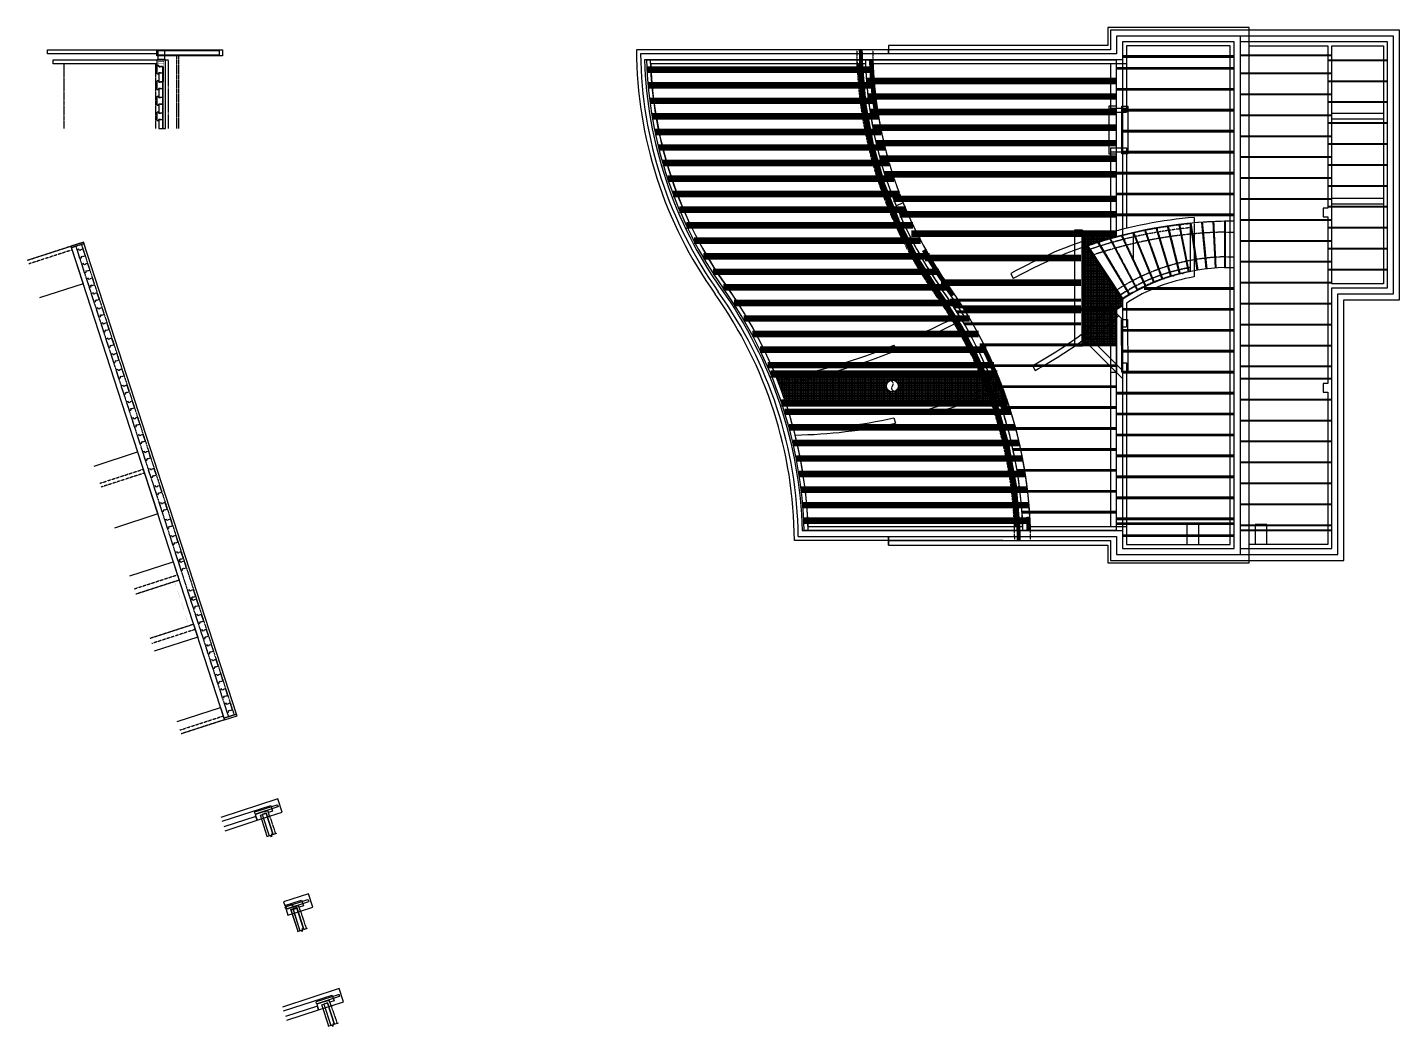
# Model space of a CAD drawing. Header units: millimetres. Extents: x -1094 to 39211, y -128942 to 19617.
# Drawn here: x -1094 to 33312, y -5439 to 19617 of the extents above; entities that cross this region are included whole.
import ezdxf

# ---------------------------------------------------------------- set-up
doc = ezdxf.new("R2010")
doc.units = ezdxf.units.MM
doc.linetypes.add('HIDDEN', pattern=[9.525, 6.35, -3.175])
doc.linetypes.add('PHANTOM2', pattern=[1.25, 0.625, -0.125, 0.125, -0.125, 0.125, -0.125])
for name, color, linetype in [('CHB+00_Levels', 8, 'Continuous'), ('CHB+00_Walls-LB', 2, 'Continuous'), ('CHB+01-Lintels_Conc', 3, 'Continuous'), ('CHB+01_Roof', 9, 'Continuous'), ('CHB+01_Roof-Outline', 252, 'Continuous'), ('CHB+01_System Floor', 252, 'Continuous'), ('CHB+01_System Floor Ghost', 254, 'Continuous'), ('CHB+01_Walls-LB', 3, 'Continuous')]:
    doc.layers.add(name, color=color, linetype=linetype)

msp = doc.modelspace()

# ---------------------------------------------------------------- hatches: boundary and pattern name
at = {"layer": 'CHB+01_System Floor', "linetype": 'Continuous'}
h = msp.add_hatch(dxfattribs=at)
h.set_pattern_fill('NET', color=8, scale=12.5)
edge = h.paths.add_edge_path()
edge.add_arc((29173.9, 3349.7), 11409, 105.0995, 108.94383)
edge.add_line((25470.1, 14140.7), (25533, 14046))
edge.add_line((25533, 14046), (26361.4, 12799.8))
edge.add_line((26361.4, 12799.8), (26361.9, 12631.9))
edge.add_line((26361.9, 12631.9), (26187.1, 12518))
edge.add_line((26187.1, 12518), (26185.7, 11659))
edge.add_line((26185.7, 11659), (25361.5, 11659))
edge.add_line((25361.5, 11659), (25361.5, 14447.2))
edge.add_line((25361.5, 14447.2), (26201.9, 14447.2))
edge.add_line((26201.9, 14447.2), (26201.9, 14364.8))
h = msp.add_hatch(dxfattribs=at)
h.set_pattern_fill('NET', color=8, scale=12.5)
edge = h.paths.add_edge_path(flags=16)
edge.add_arc((20594.5, 10624.5), 150, 0, 360)
h.paths.add_polyline_path([(17896.1, 10274.4), (23471.1, 10274.4), (23224.1, 10849.4), (17682.7, 10849.4)])

# ---------------------------------------------------------------- linework, layer by layer
at = {"layer": 'CHB+00_Levels', "linetype": 'PHANTOM2', "ltscale": 12.5}
for points in [[(-184.9, 18701.7), (-184.9, 17084.5)], [(2115.1, 18701.7), (2115.1, 17084.5)], [(2644.6, 18901.7), (2644.6, 17084.5)], [(2694.6, 18901.7), (2694.6, 17084.5)]]:
    msp.add_lwpolyline(points, dxfattribs=at)
at = {"layer": 'CHB+00_Walls-LB', "linetype": 'Continuous'}
msp.add_line((26630.9, 14471.7), (26630.9, 13800.1), dxfattribs=at)
at = {"layer": 'CHB+00_Walls-LB', "color": 3, "linetype": 'Continuous'}
for p, q in [((28921, 14755.9), (28921, 13593.7)), ((25486, 14146.2), (26375, 12808.8))]:
    msp.add_line(p, q, dxfattribs=at)
at = {"layer": 'CHB+00_Walls-LB', "color": 8, "linetype": 'HIDDEN', "ltscale": 0.2}
for p, q in [((28941, 14755.9), (28941, 13593.7)), ((25467.2, 14145.1), (26378.6, 12774))]:
    msp.add_line(p, q, dxfattribs=at)
at = {"layer": 'CHB+00_Walls-LB', "linetype": 'Continuous'}
for points in [[(20494.9, 6637.1), (20494.9, 6852.1), (20494.9, 6637.1), (25996.9, 6637.1), (25996.9, 6186.7), (29541.9, 6186.7), (29541.9, 19616.7), (25996.9, 19616.7), (25996.9, 19166.7), (20494.9, 19166.7), (20494.9, 18951.7)], [(29541.9, 19401.7), (26211.9, 19401.7), (26211.9, 18951.7), (14278, 18951.7)], [(29326.9, 6401.7), (29326.9, 19401.7)], [(20494.9, 18951.7), (20494.9, 19051.7), (14176.9, 19051.9)], [(18382.8, 7002.1), (26361.9, 7002.1), (26361.9, 6551.7), (29161.9, 6551.7), (29161.9, 19251.7), (26361.9, 19251.7), (26361.9, 18801.7), (14431.2, 18801.7)], [(24054.7, 7102.1), (26461.9, 7102.1), (26461.9, 6651.7), (29061.9, 6651.7), (29061.9, 19151.7), (26461.9, 19151.7), (26461.9, 18701.7), (20109.7, 18701.7)], [(19919.5, 18701.7), (14534.7, 18701.7)], [(26061.9, 18701.7), (26061.9, 17493.7)], [(26201.9, 18701.7), (26201.9, 17593.7)], [(26361.9, 18701.7), (26361.9, 17593.7)], [(26461.9, 18701.7), (26461.9, 17493.7)], [(26061.9, 17593.7), (26461.9, 17593.7)], [(26061.9, 17493.7), (26461.9, 17493.7)], [(20109.1, 17077.7), (20287.5, 17155.5)], [(26061.9, 16593.7), (26061.9, 14471.5)], [(26061.9, 16593.7), (26461.9, 16593.7)], [(26461.9, 16593.7), (26461.9, 14575.7)], [(26061.9, 16493.7), (26461.9, 16493.7)], [(26201.9, 16493.7), (26201.9, 14509.7)], [(26361.9, 16493.7), (26361.9, 14551.1)], [(20861, 15221.5), (20686.8, 15145.5)], [(-1094.1, 13780.2), (-6.1, 14133.1), (300.2, 13189), (-787.8, 12836)], [(23566.3, 13445.9), (23622.5, 13317)], [(26061.9, 12589.7), (26360.9, 12290.7)], [(26461.9, 12702.8), (26460.9, 12108.4)], [(22506.1, 12368.4), (22338.4, 12278.7)], [(26360.9, 12108.4), (26360.9, 12290.7)], [(26360.9, 12108.4), (26460.9, 12108.4)], [(21522.9, 11875.2), (21469.3, 12004.6)], [(25395.2, 11785.4), (26356.8, 10823.8)], [(25409.2, 11969.4), (26356.7, 11021.9)], [(25409.2, 11969.4), (25509.4, 11869.2)], [(20696.3, 11519.1), (20642.7, 11648.5)], [(24107.5, 11136.7), (24175.7, 11014.4)], [(26061.9, 11118.7), (26061.9, 7102.1)], [(26360.9, 11208.4), (26361.9, 7102.1)], [(26360.9, 11208.4), (26460.9, 11208.4)], [(26461.9, 11208.4), (26461.9, 7102.1)], [(23133.2, 10647.6), (23306.2, 10726.9)], [(26201.9, 10978.7), (26201.9, 7102.1)], [(21505.5, 10046.5), (21544.9, 9912.2)], [(20633.4, 9824), (20672.8, 9689.7)], [(580.4, 8618.3), (1668.4, 8971.3), (2172.8, 7416.2), (1084.8, 7063.3)], [(18479.7, 7102.1), (23864.6, 7102.1)], [(20494.9, 6852.1), (20494.9, 6752.1), (18136.9, 6752.1)], [(18235.9, 6852.1), (26211.9, 6852.1), (26211.9, 6401.7), (29541.9, 6401.7)], [(1474.4, 5862.4), (2562.4, 6215.3), (2711.3, 5756.1), (1623.3, 5403.2)], [(1981.2, 4300), (3069.2, 4653), (3175, 4326.9), (2087, 3973.9)], [(2658.2, 2213.1), (3746.2, 2566.1), (3847.4, 2254.1), (2759.3, 1901.2)], [(3863.3, -526.6), (4665, -266.6), (4634.2, -171.4), (3832.4, -431.5)], [(5406.1, -5282.7), (6207.9, -5022.6), (6177, -4927.5), (5375.2, -5187.5)]]:
    msp.add_lwpolyline(points, dxfattribs=at)
for points in [[(2152.6, 18951.7), (-593.8, 18951.7), (-593.8, 19051.7), (2152.6, 19051.7)], [(2152.6, 18701.7), (-444.9, 18701.7), (-444.9, 18801.7), (2152.6, 18801.7)]]:
    msp.add_lwpolyline(points, close=True, dxfattribs=at)
at = {"layer": 'CHB+00_Walls-LB', "color": 3, "linetype": 'Continuous'}
msp.add_lwpolyline([(2152.6, 19051.7), (3794.6, 19051.7), (3794.6, 18901.7), (2152.6, 18901.7)], close=True, dxfattribs=at)
at = {"layer": 'CHB+00_Walls-LB', "color": 1, "linetype": 'Continuous'}
for points in [[(2347.6, 18801.7), (2347.6, 19026.7), (2172.6, 19026.7), (2172.6, 18801.7)], [(2172.6, 19026.7), (2172.6, 18926.7), (3719.6, 18926.7), (3719.6, 19026.7)], [(2347.6, 18801.7), (2347.6, 18813.7), (2172.6, 18813.7), (2172.6, 18801.7)]]:
    msp.add_lwpolyline(points, close=True, dxfattribs=at)
at = {"layer": 'CHB+00_Walls-LB', "color": 1, "linetype": 'Continuous', "const_width": 12}
msp.add_lwpolyline([(2327.6, 18704.4), (2327.6, 18766.7), (2192.6, 18766.7), (2192.6, 18704.5)], close=True, dxfattribs=at)
msp.add_lwpolyline([(2327.6, 18254.5), (2327.6, 18766.7)], dxfattribs=at)
at = {"layer": 'CHB+00_Walls-LB'}
for points in [[(28161.9, 14854.3), (28161.9, 14713.7)], [(28161.9, 13514.8), (28161.9, 13359.6)]]:
    msp.add_lwpolyline(points, dxfattribs=at)
at = {"layer": 'CHB+00_Walls-LB', "color": 3, "linetype": 'Continuous'}
for points in [[(27148.6, 13214.9), (26630.9, 14471.7)], [(27360.9, 13297.7), (26921, 14534)], [(27576.7, 13370.6), (27209.4, 14588.3)], [(27795.6, 13433.4), (27496.6, 14634.7)], [(28017.2, 13486.2), (27782.6, 14673.5)], [(28241, 13528.6), (28067.8, 14704.9)], [(28466.6, 13560.8), (28352.4, 14729.1)], [(28693.4, 13582.4), (28636.7, 14746)], [(26538, 12909.3), (25749, 14232.5)], [(26736.8, 13020.5), (26045.1, 14321.3)], [(26940.5, 13122.4), (26339, 14400.9)]]:
    msp.add_lwpolyline(points, dxfattribs=at)
at = {"layer": 'CHB+00_Walls-LB', "color": 8, "linetype": 'HIDDEN', "ltscale": 0.2}
for points in [[(27167.1, 13222.5), (26649.4, 14479.3)], [(27379.7, 13304.4), (26939.8, 14540.7)], [(27595.8, 13376.3), (27228.6, 14594.1)], [(27815, 13438.3), (27516, 14639.5)], [(28036.8, 13490), (27802.2, 14677.4)], [(28260.8, 13531.6), (28087.6, 14707.9)], [(28486.5, 13562.7), (28372.3, 14731)], [(28713.4, 13583.4), (28656.7, 14747)], [(26555.2, 12919.5), (25766.2, 14242.7)], [(26754.4, 13029.9), (26062.7, 14330.7)], [(26958.6, 13130.9), (26357.1, 14409.4)]]:
    msp.add_lwpolyline(points, dxfattribs=at)
at = {"layer": 'CHB+00_Walls-LB', "linetype": 'HIDDEN', "ltscale": 0.25}
for points in [[(28061.9, 14704.4), (28061.9, 13484.4)], [(28161.9, 14693.3), (28161.9, 13535.5)]]:
    msp.add_lwpolyline(points, dxfattribs=at)
at = {"layer": 'CHB+00_Walls-LB', "color": 1, "linetype": 'Continuous'}
msp.add_lwpolyline([(28921, 13593.7), (29162, 13593.7), (29162, 14755.9), (28921, 14755.9)], dxfattribs=at)
at = {"layer": 'CHB+00_Walls-LB', "color": 8, "linetype": 'PHANTOM2', "ltscale": 5}
for points in [[(28921, 14483.1), (29161.9, 14483.1)], [(28921, 13863.7), (29161.9, 13863.7)]]:
    msp.add_lwpolyline(points, dxfattribs=at)
at = {"layer": 'CHB+00_Walls-LB', "color": 253}
for points in [[(29061.9, 13554), (29061.9, 14758.1)], [(26342.6, 12791.9), (25450.5, 14134)], [(25409.8, 11968.8), (26061.9, 12589.7)], [(25611.5, 11765.6), (26264.4, 12387.2)]]:
    msp.add_lwpolyline(points, dxfattribs=at)
at = {"layer": 'CHB+00_Walls-LB', "linetype": 'HIDDEN'}
for points in [[(-1094.1, 13780.2), (-6.1, 14133.1), (24.8, 14038), (-1063.2, 13685.1)], [(721.1, 8184.4), (1809.1, 8537.3), (1840, 8442.2), (752, 8089.3)], [(1580.1, 5536.3), (2668.1, 5889.3), (2711.3, 5756.1), (1623.3, 5403.2)], [(1981.2, 4300), (3069.2, 4653), (3112.4, 4519.8), (2024.4, 4166.8)], [(2728.5, 1996.3), (3816.5, 2349.3), (3847.4, 2254.1), (2759.3, 1901.2)]]:
    msp.add_lwpolyline(points, dxfattribs=at)
at = {"layer": 'CHB+00_Walls-LB', "color": 8, "linetype": 'HIDDEN', "ltscale": 0.125}
msp.add_lwpolyline([(25456.2, 14125.4), (25513.5, 14039.3)], dxfattribs=at)
msp.add_lwpolyline([(25456.2, 14125.4), (25513.5, 14039.3)], dxfattribs=at)
at = {"layer": 'CHB+00_Walls-LB', "color": 252, "linetype": 'Continuous'}
for points in [[(4978.9, -164.7), (5289, -64.2), (5181, 268.8), (3755.3, -193.7)], [(3786.1, -288.8), (5007.3, 107.3), (5053.6, -35.4), (4948.1, -69.6)], [(5750.3, -2542.7), (6060.4, -2442.2), (5952.4, -2109.3), (5328.5, -2311.6), (5359.3, -2406.8), (5778.7, -2270.7), (5825, -2413.4), (5719.5, -2447.6)], [(6521.8, -4920.8), (6831.8, -4820.2), (6723.8, -4487.3), (5298.1, -4949.7)], [(5328.9, -5044.9), (6550.1, -4648.7), (6596.4, -4791.4), (6490.9, -4825.6)]]:
    msp.add_lwpolyline(points, dxfattribs=at)
for points in [[(4613.2, -106.8), (4600.9, -68.7), (4607.3, -56.1), (5164.6, 124.7), (5177.2, 118.3), (5189.6, 80.2), (5183.1, 67.6), (4625.8, -113.2)], [(4642.4, -116.2), (4639.9, -108.6), (4702.7, -88.2), (4705.2, -95.8)], [(4909, -29.7), (4906.6, -22.1), (4843.8, -42.5), (4846.3, -50.1)], [(5384.6, -2484.8), (5372.3, -2446.7), (5378.7, -2434.1), (5936, -2253.3), (5948.6, -2259.8), (5961, -2297.8), (5954.6, -2310.4), (5397.2, -2491.2)], [(5406.9, -2488.6), (5378.6, -2401.4), (5501.3, -2361.6), (5569.4, -2409.6), (5577.1, -2433.4)], [(5680.4, -2407.7), (5678, -2400.1), (5615.2, -2420.5), (5617.7, -2428.1)], [(5413.8, -2494.2), (5411.3, -2486.6), (5474.1, -2466.2), (5476.6, -2473.9)], [(6156, -4862.8), (6143.7, -4824.7), (6150.1, -4812.1), (6707.4, -4631.3), (6720, -4637.8), (6732.4, -4675.8), (6726, -4688.4), (6168.6, -4869.2)], [(6451.8, -4785.7), (6449.4, -4778.1), (6386.6, -4798.5), (6389.1, -4806.1)], [(6185.2, -4872.2), (6182.7, -4864.6), (6245.5, -4844.3), (6248, -4851.9)]]:
    msp.add_lwpolyline(points, close=True, dxfattribs=at)
at = {"layer": 'CHB+00_Walls-LB', "color": 252, "linetype": 'Continuous', "const_width": 6}
for points in [[(5151.9, 90, 1), (5157.9, 90, 1)], [(5923.3, -2288, 1), (5929.3, -2288, 1)], [(6694.7, -4666, 1), (6700.7, -4666, 1)]]:
    msp.add_lwpolyline(points, format="xyb", close=True, dxfattribs=at)
at = {"layer": 'CHB+00_Walls-LB', "color": 252, "linetype": 'Continuous', "const_width": 1.5}
msp.add_lwpolyline([(5326.9, -2318.3), (5332.4, -2327.1), (5357.5, -2404.3, 0.4142136), (5362.2, -2406.8), (5501.3, -2361.6)], format="xyb", dxfattribs=at)
at = {"layer": 'CHB+00_Walls-LB', "linetype": 'Continuous'}
for centre, radius, start, end in [((24824.5, 19102.3), 10647.7, 180.27085, 215.42229), ((24823.3, 19101.7), 10546.4, 180.81493, 215.42334), ((24823.3, 19101.7), 10396.4, 181.65356, 215.42334), ((24823.3, 19101.7), 10296.4, 182.22641, 215.42334), ((30398.3, 19101.7), 10486.4, 182.18605, 191.12873), ((30398.3, 19101.7), 10296.4, 182.22641, 190.89555), ((30398.3, 19101.7), 10486.4, 202.16442, 215.42334), ((30398.3, 19101.7), 10296.4, 202.16442, 215.42334), ((29173.9, 3349.7), 11549, 95.02708, 119.04842), ((29173.9, 3349.7), 11409, 95.59332, 119.11598), ((29173.9, 3349.7), 11409, 91.27031, 109.04762), ((29036.3, 8678.3), 4913.8, 101.43703, 127.25098), ((29050.4, 8652), 4943.3, 91.42003, 123.20961), ((7390.5, 6702.1), 10996.4, 1.56331, 35.42334), ((7390.5, 6702.1), 11096.4, 2.06582, 35.42334), ((12965.5, 6702.1), 11001.4, 30.7066, 35.42334), ((12965.5, 6702.1), 11096.4, 30.7066, 35.42334), ((28877.9, 8977.7), 4440, 99.28011, 122.9662), ((7389.3, 6701.5), 10747.7, 0.26958, 35.4223), ((7390.5, 6702.1), 10846.4, 0.79239, 35.42334), ((12965.5, 6702.1), 10906.4, 30.75113, 35.42334), ((14303.9, 27494.7), 17067, 294.82421, 297.80842), ((14303.9, 27494.7), 17207, 294.80529, 297.83539), ((17934.9, 22219.7), 12686, 299.1155, 306.0987), ((17934.9, 22219.7), 12826, 299.1155, 306.19663), ((14303.9, 27494.7), 17067, 281.60357, 291.80246), ((14303.9, 27494.7), 17207, 281.60357, 291.80814), ((12965.5, 6702.1), 11096.4, 2.06582, 21.26703), ((17934.9, 22219.7), 12686, 286.34729, 294.1902), ((17934.9, 22219.7), 12826, 286.34729, 294.1536), ((12965.5, 6702.1), 10906.4, 2.10183, 21.20854), ((17934.9, 22219.7), 12686, 270.83233, 282.28163), ((17934.9, 22219.7), 12826, 270.98343, 282.32608)]:
    msp.add_arc(centre, radius, start, end, dxfattribs=at)
at = {"layer": 'CHB+00_Walls-LB', "color": 8, "linetype": 'HIDDEN', "ltscale": 0.125}
for centre, radius, start, end in [((29173.9, 3349.7), 11399, 95.59825, 109.03457), ((29173.9, 3349.7), 11299, 95.64795, 108.90266), ((28844.9, 8966.5), 4690, 100.01973, 123.61168), ((28877.9, 8977.7), 4690, 100.01973, 123.61168), ((28877.9, 8977.7), 4590, 100.24035, 123.61168)]:
    msp.add_arc(centre, radius, start, end, dxfattribs=at)
at = {"layer": 'CHB+00_Walls-LB', "color": 8, "linetype": 'PHANTOM2', "ltscale": 5}
for centre, radius, start, end in [((29145.9, 3458.1), 11027.4, 91.16896, 108.7293), ((29050.4, 8652), 5213.3, 91.42003, 123.20961)]:
    msp.add_arc(centre, radius, start, end, dxfattribs=at)
at = {"layer": 'CHB+00_Walls-LB', "color": 253}
msp.add_arc((29173.9, 3349.7), 11409, 90.55758, 95.08893, dxfattribs=at)
at = {"layer": 'CHB+00_Walls-LB'}
for p in [(27874, 13446.3), (26968.9, 13140.9), (27188.9, 13234.9), (27413.5, 13317.3), (27642, 13387.8), (26342.6, 12791.9), (26545.2, 12919.1), (26754.2, 13035.5)]:
    msp.add_point(p, dxfattribs=at)
at = {"layer": 'CHB+01-Lintels_Conc'}
for points in [[(14531.3, 18800.2), (14381.2, 18800.2, 0.1484242), (16310.6, 13046.8, -0.1488267), (18332.8, 7000.7), (18482.9, 7000.7)], [(18482.9, 7000.7, 0.148921), (16432.9, 13133.7, -0.1483168), (14531.3, 18800.2)]]:
    msp.add_lwpolyline(points, format="xyb", dxfattribs=at)
at = {"layer": 'CHB+01-Lintels_Conc', "linetype": 'Continuous'}
for points in [[(-6.1, 14133.1), (3833.4, 2297.2), (4147.3, 2399.1), (307.8, 14235)], [(3833.4, 2297.2), (3847.4, 2254.1), (4161.3, 2356), (4147.3, 2399.1)], [(4618.8, -123.9), (4665, -266.6), (4978.9, -164.7), (4932.7, -22.1)], [(5390.2, -2501.9), (5436.4, -2644.6), (5750.3, -2542.7), (5704.1, -2400.1)], [(6161.6, -4879.9), (6207.9, -5022.6), (6521.8, -4920.8), (6475.5, -4778.1)]]:
    msp.add_lwpolyline(points, close=True, dxfattribs=at)
at = {"layer": 'CHB+01-Lintels_Conc', "linetype": 'HIDDEN', "ltscale": 0.25}
msp.add_lwpolyline([(307.8, 14235), (322.4, 14189.9), (8.5, 14088.1), (-6.1, 14133.1)], close=True, dxfattribs=at)
at = {"layer": 'CHB+01-Lintels_Conc', "color": 7, "linetype": 'HIDDEN', "ltscale": 0.5, "const_width": 1.5}
msp.add_lwpolyline([(2597.2, 5719.1), (2955.1, 4615.9)], dxfattribs=at)
at = {"layer": 'CHB+01_Roof', "linetype": 'HIDDEN', "ltscale": 0.125}
msp.add_circle((20594.5, 10624.5), 150, dxfattribs=at)
at = {"layer": 'CHB+01_Roof', "linetype": 'HIDDEN', "ltscale": 0.1}
for centre, start, end in [((20541.5, 10677.5), 315, 135), ((20647.6, 10571.5), 135, 315)]:
    msp.add_arc(centre, 75, start, end, dxfattribs=at)
at = {"layer": 'CHB+01_Roof-Outline', "linetype": 'Continuous'}
for points in [[(20494.9, 19051.7), (14177, 19051.7)], [(23361.9, 6752.1), (18136.9, 6752.1)]]:
    msp.add_lwpolyline(points, dxfattribs=at)
for centre, radius, start, end in [((24823.3, 19101.7), 10646.4, 180.26783, 215.42334), ((7389.3, 6701.5), 10747.7, 0.26958, 35.4223)]:
    msp.add_arc(centre, radius, start, end, dxfattribs=at)
at = {"layer": 'CHB+01_System Floor', "linetype": 'Continuous'}
msp.add_line((26187.1, 12685.1), (26361.9, 12799), dxfattribs=at)
for points, const_width in [([(29161.9, 18890.2), (26361.9, 18890.2)], 73), ([(31611.6, 18919.2), (29311.9, 18919.2)], 50), ([(20119.8, 18556.9), (14444.7, 18556.9)], 165), ([(29161.9, 18590.2), (26201.9, 18590.2)], 73), ([(33012, 18794.2), (31511.6, 18794.2)], 50), ([(20144.4, 18166.9), (14469, 18166.9)], 165), ([(26201.9, 18274.2), (19944.6, 18274.2)], 165), ([(31611.6, 18464.2), (29311.9, 18464.2)], 50), ([(33012, 18269.2), (31511.6, 18269.2)], 50), ([(26201.9, 17884.2), (19982.8, 17884.2)], 165), ([(29161.9, 18065.2), (26201.9, 18065.2)], 73), ([(31611.6, 17939.2), (29311.9, 17939.2)], 50), ([(20187.5, 17776.9), (14511.6, 17776.9)], 165), ([(26201.9, 17494.2), (20035.8, 17494.2)], 165), ([(29161.9, 17540.2), (26351.9, 17540.2)], 73), ([(33012, 17744.2), (31511.6, 17744.2)], 50), ([(20245.7, 17386.9), (14569.3, 17386.9)], 165), ([(31611.6, 17414.2), (29311.9, 17414.2)], 50), ([(33012, 17219.2), (31511.6, 17219.2)], 50), ([(20319.3, 16996.9), (14642.2, 16996.9)], 165), ([(26201.9, 17104.2), (20103.9, 17104.2)], 165), ([(29161.9, 17015.2), (26351.9, 17015.2)], 73), ([(31611.6, 16889.2), (29311.9, 16889.2)], 50), ([(20408.7, 16606.9), (14730.7, 16606.9)], 165), ([(26201.9, 16714.2), (20187.3, 16714.2)], 165), ([(29161.9, 16490.2), (26351.9, 16490.2)], 73), ([(33012, 16694.2), (31511.6, 16694.2)], 50), ([(20514.3, 16216.9), (14835.1, 16216.9)], 165), ([(26201.9, 16324.2), (20286.4, 16324.2)], 165), ([(31611.6, 16364.2), (29311.9, 16364.2)], 50), ([(33012, 16169.2), (31511.6, 16169.2)], 50), ([(20636.5, 15826.9), (14956.1, 15826.9)], 165), ([(26201.9, 15934.2), (20401.7, 15934.2)], 165), ([(29161.9, 15965.2), (26201.9, 15965.2)], 73), ([(31611.6, 15839.2), (29311.9, 15839.2)], 50), ([(20776.2, 15436.9), (15094.2, 15436.9)], 165), ([(33012, 15644.2), (31511.6, 15644.2)], 50), ([(26201.9, 15319.2), (20617.8, 15319.2)], 165), ([(29161.9, 15440.2), (26201.9, 15440.2)], 73), ([(31611.6, 15314.2), (29311.9, 15314.2)], 50), ([(33012, 15119.2), (31511.6, 15119.2)], 50), ([(20933.9, 15046.9), (15250.2, 15046.9)], 165), ([(26201.9, 14929.2), (20777.8, 14929.2)], 165), ([(29161.9, 14915.2), (26201.9, 14915.2)], 73), ([(31611.6, 14789.2), (29311.9, 14789.2)], 50), ([(21110.7, 14656.9), (15424.9, 14656.9)], 165), ([(26201.9, 14447.2), (21068.5, 14447.2)], 165), ([(33012, 14594.2), (31511.6, 14594.2)], 50), ([(21307.6, 14266.9), (15619.5, 14266.9)], 165), ([(31611.6, 14264.2), (29311.9, 14264.2)], 50), ([(21526, 13876.9), (15850.8, 13876.9)], 165), ([(25326.5, 13832.2), (21410.7, 13832.2)], 165), ([(31611.6, 13739.2), (29311.9, 13739.2)], 50), ([(33012, 14069.2), (31511.6, 14069.2)], 50), ([(21767.5, 13486.9), (16092.3, 13486.9)], 165), ([(33012, 13544.2), (31511.6, 13544.2)], 50), ([(22033.9, 13096.9), (16358.7, 13096.9)], 165), ([(25326.5, 13217.2), (21810.3, 13217.2)], 165), ([(29161.9, 13071.5), (26906, 13071.5)], 73), ([(31611.6, 13214.2), (29311.9, 13214.2)], 50), ([(22296.7, 12706.9), (16621.6, 12706.9)], 165), ([(25326.5, 12776), (22042.7, 12776)], 73), ([(22536.5, 12316.9), (16861.3, 12316.9)], 165), ([(25326.5, 12609), (22133.8, 12609)], 73), ([(25326.5, 12484), (22213.2, 12484)], 73), ([(29161.9, 12546.5), (26361.9, 12546.5)], 73), ([(31611.6, 12689.2), (29311.9, 12689.2)], 50), ([(25326.5, 12184), (22393.9, 12184)], 73), ([(29161.9, 12021.5), (26361.9, 12021.5)], 73), ([(31611.6, 12164.2), (29311.9, 12164.2)], 50), ([(22754.8, 11926.9), (17079.7, 11926.9)], 165), ([(22953.2, 11536.9), (17278, 11536.9)], 165), ([(26205.7, 11659), (22781.3, 11659)], 73), ([(29161.9, 11496.5), (26361.9, 11496.5)], 73), ([(31611.6, 11639.2), (29311.9, 11639.2)], 50), ([(23138.4, 11146.9), (17463.3, 11146.9)], 165), ([(23224.1, 10931.9), (17540.8, 10931.9)], 165), ([(26201.9, 11134), (23029.3, 11134)], 73), ([(31611.6, 11114.2), (29311.9, 11114.2)], 50), ([(29161.9, 10971.5), (26361, 10970.8)], 73), ([(31611.6, 10809.2), (29311.9, 10809.2)], 50), ([(26201.9, 10609), (23148.1, 10609)], 73), ([(29161.9, 10446.5), (26201.9, 10446.5)], 73), ([(23489.3, 10191.9), (17818.4, 10191.9)], 165), ([(23567.6, 9976.9), (17892.5, 9976.9)], 165), ([(26201.9, 10084), (23334.3, 10084)], 73), ([(31611.6, 10284.2), (29311.9, 10284.2)], 50), ([(23680.3, 9586.9), (18005.2, 9586.9)], 165), ([(29161.9, 9921.5), (26201.9, 9921.5)], 73), ([(31611.6, 9759.2), (29311.9, 9759.2)], 50), ([(26201.9, 9559), (23491.1, 9559)], 73), ([(29161.9, 9396.5), (26201.9, 9396.5)], 73), ([(23777.8, 9196.9), (18102.6, 9196.9)], 165), ([(26201.9, 9034), (23619.7, 9034)], 73), ([(31611.6, 9234.2), (29311.9, 9234.2)], 50), ([(23860.4, 8806.9), (18185.3, 8806.9)], 165), ([(29161.9, 8871.5), (26201.9, 8871.5)], 73), ([(31611.6, 8709.2), (29311.9, 8709.2)], 50), ([(23928.6, 8416.9), (18253.4, 8416.9)], 165), ([(26201.9, 8509), (23721.2, 8509)], 73), ([(29161.9, 8346.5), (26201.9, 8346.5)], 73), ([(23982.5, 8026.9), (18307.4, 8026.9)], 165), ([(26201.9, 7984), (23886.9, 7984)], 73), ([(31611.6, 8184.2), (29311.9, 8184.2)], 50), ([(24022.4, 7636.9), (18347.3, 7636.9)], 165), ([(29161.9, 7821.5), (26201.9, 7821.5)], 73), ([(31611.6, 7659.2), (29311.9, 7659.2)], 50), ([(24048.5, 7246.9), (18373.3, 7246.9)], 165), ([(26201.9, 7459), (23845.6, 7459)], 73), ([(29161.9, 7296.5), (26201.9, 7296.5)], 73), ([(29161.9, 7171.5), (26201.9, 7171.5)], 73), ([(29161.9, 6871.5), (26361.9, 6871.5)], 73), ([(31611.6, 7134.2), (29311.9, 7134.2)], 50), ([(31611.6, 7009.2), (29311.9, 7009.2)], 50)]:
    msp.add_lwpolyline(points, dxfattribs=dict(at, const_width=const_width))
at = {"layer": 'CHB+01_System Floor', "color": 9, "linetype": 'Continuous'}
for points in [[(26361.9, 12804.7), (26361.9, 6551.7), (29161.9, 6551.7), (29161.9, 19251.7), (26361.9, 19251.7), (26361.9, 14406.7)], [(14431.2, 18801.7), (20106.3, 18801.7)], [(19706.1, 18801.7), (19706.1, 18556.9)], [(20006.3, 18798.7), (26201.9, 18801.7), (26201.9, 14364.8), (25486, 14146.2), (26375, 12808.8), (26206.5, 12697.9), (26201.9, 7002.1), (23957.9, 6999.4)], [(23657.7, 7002.1), (23657.7, 7246.9)], [(24057.8, 7002.1), (18382.8, 7002.1)]]:
    msp.add_lwpolyline(points, dxfattribs=at)
msp.add_lwpolyline([(33012, 19251.7), (29311.9, 19251.7), (29311.9, 6551.7), (31611.6, 6551.7), (31611.6, 13086.7), (33012, 13086.7)], close=True, dxfattribs=at)
at = {"layer": 'CHB+01_System Floor', "color": 5, "linetype": 'Continuous'}
msp.add_lwpolyline([(2302.6, 17084.5), (2367.6, 17084.5), (2367.6, 18801.7), (2152.6, 18801.7), (2152.6, 18664.5), (2202.6, 18664.5), (2202.6, 18639.5), (2212.6, 18629.5), (2230.6, 18629.5), (2240.6, 18639.5), (2292.6, 18639.4), (2302.6, 18629.4), (2302.6, 17084.5)], dxfattribs=at)
at = {"layer": 'CHB+01_System Floor', "color": 8, "linetype": 'Continuous'}
for points in [[(2162.6, 18664.5), (2152.6, 18654.5), (2152.6, 18459.5), (2162.6, 18449.5), (2202.6, 18449.5), (2202.6, 18474.5), (2212.6, 18484.5), (2230.6, 18484.5), (2240.6, 18474.5), (2240.6, 18474.5), (2292.6, 18474.4), (2302.6, 18484.4), (2302.6, 18629.4), (2292.6, 18639.4), (2240.6, 18639.5), (2240.6, 18639.5), (2230.6, 18629.5), (2212.6, 18629.5), (2202.6, 18639.5), (2202.6, 18664.5), (2162.6, 18664.5)], [(2162.6, 18274.5), (2152.6, 18264.5), (2152.6, 18069.5), (2162.6, 18059.5), (2202.6, 18059.5), (2202.6, 18084.5), (2212.6, 18094.5), (2230.6, 18094.5), (2240.6, 18084.5), (2240.6, 18084.5), (2292.6, 18084.4), (2302.6, 18094.4), (2302.6, 18239.4), (2292.6, 18249.4), (2240.6, 18249.5), (2240.6, 18249.5), (2230.6, 18239.5), (2212.6, 18239.5), (2202.6, 18249.5), (2202.6, 18274.5), (2162.6, 18274.5)], [(2162.6, 17884.5), (2152.6, 17874.5), (2152.6, 17679.5), (2162.6, 17669.5), (2202.6, 17669.5), (2202.6, 17694.5), (2212.6, 17704.5), (2230.6, 17704.5), (2240.6, 17694.5), (2240.6, 17694.5), (2292.6, 17694.4), (2302.6, 17704.4), (2302.6, 17849.4), (2292.6, 17859.4), (2240.6, 17859.5), (2240.6, 17859.5), (2230.6, 17849.5), (2212.6, 17849.5), (2202.6, 17859.5), (2202.6, 17884.5), (2162.6, 17884.5)], [(2162.6, 17494.5), (2152.6, 17484.5), (2152.6, 17289.5), (2162.6, 17279.5), (2202.6, 17279.5), (2202.6, 17304.5), (2212.6, 17314.5), (2230.6, 17314.5), (2240.6, 17304.5), (2240.6, 17304.5), (2292.6, 17304.4), (2302.6, 17314.4), (2302.6, 17459.4), (2292.6, 17469.4), (2240.6, 17469.5), (2240.6, 17469.5), (2230.6, 17459.5), (2212.6, 17459.5), (2202.6, 17469.5), (2202.6, 17494.5), (2162.6, 17494.5)], [(5692.6, -3053.4), (5514.3, -2503.7), (5657, -2457.4), (5835.3, -3007.1)], [(5835.3, -3007.1), (5657, -2457.4), (5561.8, -2488.3), (5740.2, -3038)]]:
    msp.add_lwpolyline(points, dxfattribs=at)
at = {"layer": 'CHB+01_System Floor', "color": 5, "linetype": 'PHANTOM2', "ltscale": 5}
msp.add_lwpolyline([(2367.6, 18801.7), (2437.6, 18801.7), (2437.6, 17084.5)], dxfattribs=at)
at = {"layer": 'CHB+01_System Floor', "color": 251, "linetype": 'HIDDEN', "ltscale": 0.25, "const_width": 150}
msp.add_lwpolyline([(23729.5, 7102.1, 0.1463083), (21743, 12945.4, -0.1461743), (19784.4, 18701.7)], format="xyb", dxfattribs=at)
at = {"layer": 'CHB+01_System Floor', "color": 8, "linetype": 'Continuous'}
for points in [[(2202.6, 18254.5), (2302.6, 18254.5), (2302.6, 18469.5), (2202.6, 18469.5)], [(2202.6, 17864.5), (2302.6, 17864.5), (2302.6, 18079.5), (2202.6, 18079.5)], [(2202.6, 17474.5), (2302.6, 17474.5), (2302.6, 17689.5), (2202.6, 17689.5)], [(2202.6, 17084.5), (2302.6, 17084.5), (2302.6, 17299.5), (2202.6, 17299.5)]]:
    msp.add_lwpolyline(points, close=True, dxfattribs=at)
at = {"layer": 'CHB+01_System Floor', "color": 1, "linetype": 'Continuous'}
for points in [[(26217.9, 17643.7), (26017.9, 17643.7), (26017.9, 16443.7), (26217.9, 16443.7)], [(26345.9, 17643.7), (26495.9, 17643.7), (26495.9, 16443.7), (26345.9, 16443.7)], [(25511.5, 14362.1), (25361.5, 14362.1), (25361.5, 11698.8), (25511.5, 11698.8)], [(26218.7, 12681.4), (26068.7, 12681.4), (26061.9, 10968.7), (26218.7, 10968.7)], [(26342.4, 12290.7), (26492.4, 12290.7), (26494.4, 10968.7), (26344.4, 10968.7)]]:
    msp.add_lwpolyline(points, close=True, dxfattribs=at)
at = {"layer": 'CHB+01_System Floor', "color": 1, "linetype": 'Continuous', "const_width": 16}
for points in [[(26209.9, 17643.7), (26209.9, 16443.7)], [(26353.9, 17643.7), (26353.9, 16443.7)], [(25353.5, 11698.8), (25353.5, 14362.1)], [(26210.7, 12681.4), (26210.7, 10968.7)], [(26350.4, 12290.7), (26352.4, 10968.7)]]:
    msp.add_lwpolyline(points, dxfattribs=at)
at = {"layer": 'CHB+01_System Floor', "color": 1, "linetype": 'Continuous'}
for points in [[(25161.5, 14531.3), (25161.5, 11619.8)], [(25361.5, 14531.3), (25161.5, 14531.3)], [(25361.5, 14531.3), (25361.5, 11619.8)], [(25345.5, 14362.1), (25345.5, 11698.8)], [(25345.5, 14362.1), (25361.5, 14362.1)], [(26375, 12808.8), (25486, 14146.2)], [(25345.5, 11698.8), (25361.5, 11698.8)], [(25361.5, 11619.8), (25161.5, 11619.8)]]:
    msp.add_lwpolyline(points, dxfattribs=at)
at = {"layer": 'CHB+01_System Floor', "color": 3, "linetype": 'Continuous'}
msp.add_lwpolyline([(26201.9, 14364.8, 0.0167756), (25470.1, 14140.7), (25533, 14046), (26361.4, 12799.8), (26361.9, 12631.9), (26187.1, 12518), (26185.7, 11659), (25361.5, 11659), (25361.5, 14447.2), (26201.9, 14447.2)], format="xyb", close=True, dxfattribs=at)
at = {"layer": 'CHB+01_System Floor', "color": 1, "linetype": 'HIDDEN', "ltscale": 0.1, "const_width": 12}
msp.add_lwpolyline([(25369.5, 11698.8), (25369.5, 14362.1)], dxfattribs=at)
at = {"layer": 'CHB+01_System Floor', "color": 3, "linetype": 'Continuous'}
msp.add_lwpolyline([(26361.9, 12762.9), (26361.9, 12546.5)], dxfattribs=at)
at = {"layer": 'CHB+01_System Floor', "color": 252, "linetype": 'HIDDEN', "ltscale": 0.25, "const_width": 100}
msp.add_lwpolyline([(26201.9, 12546.5), (22398.1, 12546.5)], dxfattribs=at)
at = {"layer": 'CHB+01_System Floor', "color": 3, "linetype": 'Continuous'}
msp.add_lwpolyline([(17896.1, 10274.4), (23471.1, 10274.4), (23224.1, 10849.4), (17682.7, 10849.4)], close=True, dxfattribs=at)
at = {"layer": 'CHB+01_System Floor', "color": 8, "linetype": 'HIDDEN', "ltscale": 0.25}
msp.add_lwpolyline([(5750.3, -2542.7), (5900.3, -2986)], dxfattribs=at)
at = {"layer": 'CHB+01_System Floor', "color": 3, "linetype": 'Continuous'}
msp.add_circle((20594.5, 10624.5), 150, dxfattribs=at)
at = {"layer": 'CHB+01_System Floor', "color": 9, "linetype": 'Continuous'}
for centre, radius, start, end in [((24823.3, 19101.7), 10396.4, 181.65356, 215.42334), ((30398.3, 19101.7), 10486.5, 181.67017, 215.42334), ((7390.5, 6702.1), 10996.4, 1.56331, 35.42334), ((12965.5, 6702.1), 10906.3, 1.54922, 35.42334)]:
    msp.add_arc(centre, radius, start, end, dxfattribs=at)
at = {"layer": 'CHB+01_System Floor', "linetype": 'HIDDEN', "ltscale": 0.33}
for centre, radius, start, end in [((30398.3, 19101.7), 10296.4, 181.67017, 215.42334), ((12965.5, 6702.1), 11096.4, 1.54922, 35.42334)]:
    msp.add_arc(centre, radius, start, end, dxfattribs=at)
at = {"layer": 'CHB+01_System Floor Ghost', "linetype": 'Continuous', "const_width": 165}
for points in [[(20119.8, 18556.9), (14444.7, 18556.9)], [(20144.4, 18166.9), (14469, 18166.9)], [(20187.5, 17776.9), (14511.6, 17776.9)], [(20245.7, 17386.9), (14569.3, 17386.9)], [(20319.3, 16996.9), (14642.2, 16996.9)], [(20408.7, 16606.9), (14730.7, 16606.9)], [(20514.3, 16216.9), (14835.1, 16216.9)], [(20636.5, 15826.9), (14956.1, 15826.9)], [(20776.2, 15436.9), (15094.2, 15436.9)], [(20933.9, 15046.9), (15250.2, 15046.9)], [(21110.7, 14656.9), (15424.9, 14656.9)], [(21307.6, 14266.9), (15619.5, 14266.9)], [(21526, 13876.9), (15850.8, 13876.9)], [(21767.5, 13486.9), (16092.3, 13486.9)], [(22033.9, 13096.9), (16358.7, 13096.9)], [(22296.7, 12706.9), (16621.6, 12706.9)], [(22536.5, 12316.9), (16861.3, 12316.9)], [(22754.8, 11926.9), (17079.7, 11926.9)], [(22953.2, 11536.9), (17278, 11536.9)], [(23138.4, 11146.9), (17463.3, 11146.9)], [(23229.6, 10914.8), (17546.4, 10914.8)], [(23483.8, 10209.1), (17812.9, 10209.1)], [(23567.6, 9976.9), (17892.5, 9976.9)], [(23680.3, 9586.9), (18005.2, 9586.9)], [(23777.8, 9196.9), (18102.6, 9196.9)], [(23860.4, 8806.9), (18185.3, 8806.9)], [(23928.6, 8416.9), (18253.4, 8416.9)], [(23982.5, 8026.9), (18307.4, 8026.9)], [(24022.4, 7636.9), (18347.3, 7636.9)], [(24048.5, 7246.9), (18373.3, 7246.9)]]:
    msp.add_lwpolyline(points, dxfattribs=at)
at = {"layer": 'CHB+01_System Floor Ghost', "linetype": 'Continuous'}
for points in [[(14431.2, 18801.7), (20106.3, 18801.7)], [(157.9, 14040.7), (151.5, 14028.1), (214.8, 13833.1), (227.4, 13826.7), (265.4, 13839), (257.7, 13862.8), (264.1, 13875.4), (281.2, 13881), (293.8, 13874.6), (293.8, 13874.6), (343.3, 13890.6), (349.7, 13903.2), (301.9, 14050.6), (289.3, 14057.1), (239.8, 14041), (239.8, 14041), (233.4, 14028.4), (216.3, 14022.9), (203.7, 14029.3), (196, 14053.1), (157.9, 14040.7)], [(274.7, 13680.7), (268.3, 13668.1), (331.5, 13473.1), (344.1, 13466.7), (382.2, 13479), (374.5, 13502.8), (380.9, 13515.4), (398, 13521), (410.6, 13514.5), (410.6, 13514.5), (460.1, 13530.6), (466.5, 13543.2), (418.7, 13690.6), (406.1, 13697), (356.6, 13681), (356.6, 13681), (350.2, 13668.4), (333.1, 13662.8), (320.5, 13669.3), (312.8, 13693.1), (274.7, 13680.7)], [(393.2, 13315.3), (386.8, 13302.7), (450.1, 13107.7), (462.7, 13101.3), (500.7, 13113.7), (493, 13137.4), (499.4, 13150), (516.6, 13155.6), (529.2, 13149.2), (529.2, 13149.2), (578.6, 13165.2), (585, 13177.8), (537.2, 13325.2), (524.6, 13331.7), (475.2, 13315.6), (475.2, 13315.6), (468.7, 13303), (451.6, 13297.5), (439, 13303.9), (431.3, 13327.7), (393.2, 13315.3)], [(513.2, 12945.5), (506.8, 12932.9), (570, 12738), (582.6, 12731.5), (620.7, 12743.9), (613, 12767.6), (619.4, 12780.2), (636.5, 12785.8), (649.1, 12779.4), (649.1, 12779.4), (698.6, 12795.4), (705, 12808), (657.2, 12955.5), (644.6, 12961.9), (595.1, 12945.8), (595.1, 12945.8), (588.7, 12933.2), (571.6, 12927.7), (559, 12934.1), (551.2, 12957.9), (513.2, 12945.5)], [(634.6, 12571.3), (628.2, 12558.7), (691.4, 12363.7), (704, 12357.3), (742.1, 12369.6), (734.4, 12393.4), (740.8, 12406), (757.9, 12411.5), (770.5, 12405.1), (770.5, 12405.1), (820, 12421.2), (826.4, 12433.8), (778.6, 12581.2), (766, 12587.6), (716.5, 12571.6), (716.5, 12571.6), (710.1, 12559), (693, 12553.4), (680.4, 12559.8), (672.7, 12583.6), (634.6, 12571.3)], [(757.5, 12192.4), (751.1, 12179.8), (814.3, 11984.9), (826.9, 11978.4), (865, 11990.8), (857.3, 12014.5), (863.7, 12027.1), (880.8, 12032.7), (893.4, 12026.3), (893.4, 12026.3), (942.9, 12042.3), (949.3, 12054.9), (901.5, 12202.4), (888.9, 12208.8), (839.4, 12192.7), (839.4, 12192.7), (833, 12180.1), (815.9, 12174.6), (803.3, 12181), (795.5, 12204.8), (757.5, 12192.4)], [(881.9, 11808.9), (875.5, 11796.3), (938.7, 11601.3), (951.3, 11594.9), (989.4, 11607.2), (981.7, 11631), (988.1, 11643.6), (1005.2, 11649.2), (1017.8, 11642.7), (1017.8, 11642.7), (1067.3, 11658.8), (1073.7, 11671.4), (1025.9, 11818.8), (1013.3, 11825.2), (963.8, 11809.2), (963.8, 11809.2), (957.4, 11796.6), (940.3, 11791), (927.7, 11797.5), (920, 11821.3), (881.9, 11808.9)], [(1007.9, 11420.5), (1001.5, 11407.9), (1064.7, 11212.9), (1077.3, 11206.5), (1115.4, 11218.9), (1107.7, 11242.6), (1114.1, 11255.2), (1131.2, 11260.8), (1143.8, 11254.4), (1143.8, 11254.4), (1193.3, 11270.4), (1199.7, 11283), (1151.9, 11430.4), (1139.3, 11436.9), (1089.8, 11420.8), (1089.8, 11420.8), (1083.4, 11408.2), (1066.3, 11402.7), (1053.7, 11409.1), (1045.9, 11432.9), (1007.9, 11420.5)], [(1135.5, 11027.1), (1129.1, 11014.5), (1192.3, 10819.5), (1204.9, 10813.1), (1243, 10825.5), (1235.3, 10849.2), (1241.7, 10861.8), (1258.8, 10867.4), (1271.4, 10861), (1271.4, 10861), (1320.9, 10877), (1327.3, 10889.6), (1279.5, 11037), (1266.9, 11043.5), (1217.4, 11027.4), (1217.4, 11027.4), (1211, 11014.8), (1193.9, 11009.3), (1181.3, 11015.7), (1173.6, 11039.5), (1135.5, 11027.1)], [(1264.8, 10628.5), (1258.4, 10615.9), (1321.7, 10420.9), (1334.3, 10414.5), (1372.3, 10426.8), (1364.6, 10450.6), (1371, 10463.2), (1388.1, 10468.7), (1400.7, 10462.3), (1400.7, 10462.3), (1450.2, 10478.4), (1456.6, 10491), (1408.8, 10638.4), (1396.2, 10644.8), (1346.7, 10628.8), (1346.7, 10628.8), (1340.3, 10616.2), (1323.2, 10610.6), (1310.6, 10617), (1302.9, 10640.8), (1264.8, 10628.5)], [(1395.9, 10224.3), (1389.5, 10211.7), (1452.8, 10016.7), (1465.4, 10010.3), (1503.4, 10022.7), (1495.7, 10046.4), (1502.1, 10059), (1519.2, 10064.6), (1531.8, 10058.2), (1531.8, 10058.2), (1581.3, 10074.2), (1587.7, 10086.8), (1539.9, 10234.2), (1527.3, 10240.7), (1477.8, 10224.6), (1477.8, 10224.6), (1471.4, 10212), (1454.3, 10206.5), (1441.7, 10212.9), (1434, 10236.7), (1395.9, 10224.3)], [(1528.9, 9814.4), (1522.5, 9801.8), (1585.8, 9606.8), (1598.4, 9600.3), (1636.4, 9612.7), (1628.7, 9636.5), (1635.1, 9649.1), (1652.2, 9654.6), (1664.8, 9648.2), (1664.8, 9648.2), (1714.3, 9664.2), (1720.7, 9676.8), (1672.9, 9824.3), (1660.3, 9830.7), (1610.8, 9814.7), (1610.8, 9814.7), (1604.4, 9802.1), (1587.3, 9796.5), (1574.7, 9802.9), (1567, 9826.7), (1528.9, 9814.4)], [(1665.4, 9393.6), (1659, 9381), (1722.2, 9186), (1734.8, 9179.6), (1772.9, 9191.9), (1765.2, 9215.7), (1771.6, 9228.3), (1788.7, 9233.9), (1801.3, 9227.4), (1801.3, 9227.4), (1850.8, 9243.5), (1857.2, 9256.1), (1809.4, 9403.5), (1796.8, 9409.9), (1747.3, 9393.9), (1747.3, 9393.9), (1740.9, 9381.3), (1723.8, 9375.7), (1711.2, 9382.2), (1703.5, 9405.9), (1665.4, 9393.6)], [(1802.9, 8969.8), (1796.5, 8957.2), (1859.7, 8762.2), (1872.3, 8755.8), (1910.4, 8768.2), (1902.6, 8791.9), (1909.1, 8804.5), (1926.2, 8810.1), (1938.8, 8803.7), (1938.8, 8803.7), (1988.2, 8819.7), (1994.7, 8832.3), (1946.8, 8979.7), (1934.3, 8986.2), (1884.8, 8970.1), (1884.8, 8970.1), (1878.4, 8957.5), (1861.2, 8952), (1848.6, 8958.4), (1840.9, 8982.2), (1802.9, 8969.8)], [(1942.7, 8538.8), (1936.3, 8526.2), (1999.5, 8331.2), (2012.1, 8324.8), (2050.2, 8337.1), (2042.5, 8360.9), (2048.9, 8373.5), (2066, 8379), (2078.6, 8372.6), (2078.6, 8372.6), (2128.1, 8388.7), (2134.5, 8401.3), (2086.7, 8548.7), (2074.1, 8555.1), (2024.6, 8539.1), (2024.6, 8539.1), (2018.2, 8526.5), (2001.1, 8520.9), (1988.5, 8527.3), (1980.8, 8551.1), (1942.7, 8538.8)], [(2082.2, 8108.8), (2075.8, 8096.2), (2139, 7901.2), (2151.6, 7894.8), (2189.7, 7907.1), (2182, 7930.9), (2188.4, 7943.5), (2205.5, 7949), (2218.1, 7942.6), (2218.1, 7942.6), (2267.6, 7958.6), (2274, 7971.2), (2226.2, 8118.7), (2213.6, 8125.1), (2164.1, 8109.1), (2164.1, 8109.1), (2157.7, 8096.5), (2140.6, 8090.9), (2128, 8097.3), (2120.3, 8121.1), (2082.2, 8108.8)], [(2219.5, 7685.5), (2213.1, 7672.9), (2276.3, 7477.9), (2288.9, 7471.5), (2327, 7483.9), (2319.3, 7507.6), (2325.7, 7520.2), (2342.8, 7525.8), (2355.4, 7519.4), (2355.4, 7519.4), (2404.9, 7535.4), (2411.3, 7548), (2363.5, 7695.4), (2350.9, 7701.9), (2301.4, 7685.8), (2301.4, 7685.8), (2295, 7673.2), (2277.9, 7667.7), (2265.3, 7674.1), (2257.5, 7697.9), (2219.5, 7685.5)], [(2354.8, 7268.6), (2348.3, 7256), (2411.6, 7061), (2424.2, 7054.6), (2462.2, 7066.9), (2454.5, 7090.7), (2460.9, 7103.3), (2478.1, 7108.8), (2490.7, 7102.4), (2490.7, 7102.4), (2540.1, 7118.5), (2546.5, 7131.1), (2498.7, 7278.5), (2486.1, 7284.9), (2436.7, 7268.9), (2436.7, 7268.9), (2430.2, 7256.3), (2413.1, 7250.7), (2400.5, 7257.1), (2392.8, 7280.9), (2354.8, 7268.6)], [(24057.8, 7002.1), (18382.8, 7002.1)], [(2488.1, 6857.5), (2481.7, 6844.9), (2544.9, 6649.9), (2557.5, 6643.5), (2595.6, 6655.8), (2587.9, 6679.6), (2594.3, 6692.2), (2611.4, 6697.7), (2624, 6691.3), (2624, 6691.3), (2673.5, 6707.4), (2679.9, 6720), (2632.1, 6867.4), (2619.5, 6873.8), (2570, 6857.8), (2570, 6857.8), (2563.6, 6845.2), (2546.5, 6839.6), (2533.9, 6846.1), (2526.2, 6869.8), (2488.1, 6857.5)], [(2620.2, 6450.3), (2613.8, 6437.7), (2677, 6242.7), (2689.6, 6236.2), (2727.7, 6248.6), (2720, 6272.4), (2726.4, 6285), (2743.5, 6290.5), (2756.1, 6284.1), (2756.1, 6284.1), (2805.6, 6300.1), (2812, 6312.7), (2764.2, 6460.2), (2751.6, 6466.6), (2702.1, 6450.6), (2702.1, 6450.6), (2695.7, 6438), (2678.6, 6432.4), (2666, 6438.8), (2658.3, 6462.6), (2620.2, 6450.3)], [(2696.3, 6215.8), (2689.8, 6203.2), (2753.1, 6008.2), (2765.7, 6001.8), (2803.7, 6014.2), (2796, 6037.9), (2802.4, 6050.5), (2819.6, 6056.1), (2832.2, 6049.7), (2832.2, 6049.7), (2881.6, 6065.7), (2888, 6078.3), (2840.2, 6225.7), (2827.6, 6232.2), (2778.2, 6216.1), (2778.2, 6216.1), (2771.7, 6203.5), (2754.6, 6198), (2742, 6204.4), (2734.3, 6228.2), (2696.3, 6215.8)], [(2928.8, 5499.1), (2922.3, 5486.5), (2985.6, 5291.5), (2998.2, 5285), (3036.2, 5297.4), (3028.5, 5321.2), (3035, 5333.8), (3052.1, 5339.3), (3064.7, 5332.9), (3064.7, 5332.9), (3114.1, 5348.9), (3120.6, 5361.5), (3072.7, 5509), (3060.1, 5515.4), (3010.7, 5499.4), (3010.7, 5499.4), (3004.3, 5486.8), (2987.1, 5481.2), (2974.5, 5487.6), (2966.8, 5511.4), (2928.8, 5499.1)], [(3004.5, 5265.7), (2998.1, 5253.1), (3061.3, 5058.1), (3073.9, 5051.7), (3112, 5064), (3104.2, 5087.8), (3110.7, 5100.4), (3127.8, 5105.9), (3140.4, 5099.5), (3140.4, 5099.5), (3189.8, 5115.6), (3196.3, 5128.2), (3148.4, 5275.6), (3135.8, 5282), (3086.4, 5266), (3086.4, 5266), (3080, 5253.4), (3062.8, 5247.8), (3050.2, 5254.2), (3042.5, 5278), (3004.5, 5265.7)], [(3129.7, 4879.7), (3123.2, 4867.1), (3186.5, 4672.1), (3199.1, 4665.7), (3237.1, 4678.1), (3229.4, 4701.8), (3235.9, 4714.4), (3253, 4720), (3265.6, 4713.6), (3265.6, 4713.6), (3315, 4729.6), (3321.5, 4742.2), (3273.6, 4889.6), (3261, 4896.1), (3211.6, 4880), (3211.6, 4880), (3205.2, 4867.4), (3188, 4861.9), (3175.4, 4868.3), (3167.7, 4892.1), (3129.7, 4879.7)], [(3253.4, 4498.3), (3247, 4485.7), (3310.2, 4290.7), (3322.8, 4284.2), (3360.9, 4296.6), (3353.2, 4320.4), (3359.6, 4333), (3376.7, 4338.5), (3389.3, 4332.1), (3389.3, 4332.1), (3438.8, 4348.1), (3445.2, 4360.7), (3397.4, 4508.2), (3384.8, 4514.6), (3335.3, 4498.6), (3335.3, 4498.6), (3328.9, 4486), (3311.8, 4480.4), (3299.2, 4486.8), (3291.5, 4510.6), (3253.4, 4498.3)], [(3375.8, 4121.1), (3369.3, 4108.5), (3432.6, 3913.5), (3445.2, 3907.1), (3483.2, 3919.5), (3475.5, 3943.2), (3481.9, 3955.8), (3499.1, 3961.4), (3511.7, 3955), (3511.7, 3955), (3561.1, 3971), (3567.6, 3983.6), (3519.7, 4131), (3507.1, 4137.5), (3457.7, 4121.4), (3457.7, 4121.4), (3451.2, 4108.8), (3434.1, 4103.3), (3421.5, 4109.7), (3413.8, 4133.5), (3375.8, 4121.1)], [(3496.7, 3748.3), (3490.3, 3735.7), (3553.5, 3540.7), (3566.1, 3534.2), (3604.2, 3546.6), (3596.5, 3570.4), (3602.9, 3583), (3620, 3588.5), (3632.6, 3582.1), (3632.6, 3582.1), (3682.1, 3598.1), (3688.5, 3610.7), (3640.7, 3758.2), (3628.1, 3764.6), (3578.6, 3748.6), (3578.6, 3748.6), (3572.2, 3736), (3555.1, 3730.4), (3542.5, 3736.8), (3534.8, 3760.6), (3496.7, 3748.3)], [(3616.3, 3379.6), (3609.9, 3367), (3673.1, 3172), (3685.7, 3165.6), (3723.8, 3177.9), (3716.1, 3201.7), (3722.5, 3214.3), (3739.6, 3219.8), (3752.2, 3213.4), (3752.2, 3213.4), (3801.7, 3229.4), (3808.1, 3242), (3760.3, 3389.5), (3747.7, 3395.9), (3698.2, 3379.9), (3698.2, 3379.9), (3691.8, 3367.3), (3674.7, 3361.7), (3662.1, 3368.1), (3654.4, 3391.9), (3616.3, 3379.6)], [(3734.6, 3015), (3728.2, 3002.4), (3791.4, 2807.4), (3804, 2801), (3842.1, 2813.3), (3834.3, 2837.1), (3840.8, 2849.7), (3857.9, 2855.2), (3870.5, 2848.8), (3870.5, 2848.8), (3920, 2864.9), (3926.4, 2877.5), (3878.6, 3024.9), (3866, 3031.3), (3816.5, 3015.3), (3816.5, 3015.3), (3810.1, 3002.7), (3792.9, 2997.1), (3780.3, 3003.5), (3772.6, 3027.3), (3734.6, 3015)], [(3851.5, 2654.5), (3845.1, 2641.9), (3908.4, 2446.9), (3921, 2440.4), (3959, 2452.8), (3951.3, 2476.6), (3957.7, 2489.2), (3974.8, 2494.7), (3987.4, 2488.3), (3987.4, 2488.3), (4036.9, 2504.3), (4043.3, 2516.9), (3995.5, 2664.4), (3982.9, 2670.8), (3933.4, 2654.8), (3933.4, 2654.8), (3927, 2642.2), (3909.9, 2636.6), (3897.3, 2643), (3889.6, 2666.8), (3851.5, 2654.5)], [(4921.2, -675.4), (4746, -135.2), (4888.6, -88.9), (5063.9, -629.1)], [(5063.9, -629.1), (4888.6, -88.9), (4793.5, -119.8), (4968.8, -660)], [(5692.6, -3053.4), (5517.4, -2513.2), (5660, -2466.9), (5835.3, -3007.1)], [(5835.3, -3007.1), (5660, -2466.9), (5564.9, -2497.8), (5740.2, -3038)], [(6464, -5431.4), (6288.8, -4891.2), (6431.4, -4844.9), (6606.7, -5385.1)], [(6606.7, -5385.1), (6431.4, -4844.9), (6336.3, -4875.8), (6511.6, -5416)]]:
    msp.add_lwpolyline(points, dxfattribs=at)
at = {"layer": 'CHB+01_System Floor Ghost', "linetype": 'PHANTOM2', "ltscale": 25}
for points in [[(120.3, 14124.4), (3945.1, 2333.5)], [(263, 14170.6), (4087.8, 2379.8)]]:
    msp.add_lwpolyline(points, dxfattribs=at)
at = {"layer": 'CHB+01_System Floor Ghost', "color": 8, "linetype": 'HIDDEN', "ltscale": 0.25}
for points in [[(4978.9, -164.7), (5128.9, -608)], [(5750.3, -2542.7), (5900.3, -2986)], [(6521.8, -4920.8), (6671.7, -5364)]]:
    msp.add_lwpolyline(points, dxfattribs=at)
at = {"layer": 'CHB+01_System Floor Ghost', "color": 8, "linetype": 'Continuous'}
for points in [[(5152.7, -600.3), (5048.8, -634), (5026.3, -605.2), (5023.7, -678.2), (5001.3, -649.4), (4897.4, -683.1)], [(5924.1, -2978.3), (5820.2, -3012), (5797.7, -2983.2), (5795.2, -3056.2), (5772.7, -3027.4), (5668.8, -3061.1)], [(6695.5, -5356.3), (6591.6, -5390), (6569.1, -5361.2), (6566.6, -5434.2), (6544.1, -5405.4), (6440.2, -5439.1)]]:
    msp.add_lwpolyline(points, dxfattribs=at)
at = {"layer": 'CHB+01_System Floor Ghost', "linetype": 'Continuous'}
for centre, radius, start, end in [((24823.3, 19101.7), 10396.4, 181.65356, 215.42334), ((7390.5, 6702.1), 10996.4, 1.56331, 35.42334)]:
    msp.add_arc(centre, radius, start, end, dxfattribs=at)
at = {"layer": 'CHB+01_Walls-LB', "linetype": 'Continuous'}
for points in [[(20494.9, 6752.1), (26061.9, 6752.1), (26061.9, 6251.7), (31911.6, 6251.7), (31911.6, 12786.7), (33312, 12786.7), (33312, 19551.7), (26061.9, 19551.7), (26061.9, 19051.7), (20494.9, 19051.7)], [(29541.9, 6401.7), (31761.6, 6401.7), (31761.6, 12936.7), (33162, 12936.7), (33162, 19401.7), (29541.9, 19401.7)], [(31611.6, 13086.7), (33012, 13086.7), (33012, 19251.7), (29541.9, 19251.7)], [(29541.9, 19151.7), (31511.6, 19151.7), (31511.6, 15081.2), (31399.1, 15081.2), (31399.1, 14866.2), (31511.6, 14866.2), (31511.6, 10686.2), (31399.1, 10686.2), (31399.1, 10471.2), (31511.6, 10471.2), (31511.6, 6651.7), (29541.9, 6651.7)], [(31611.6, 13186.7), (31611.6, 19151.7), (32912, 19151.7), (32912, 13186.7), (31613.3, 13186.7)], [(31611.6, 17466.7), (32912, 17466.7)], [(31611.6, 17326.7), (32912, 17326.7)], [(31611.6, 15336.7), (32912, 15336.7)], [(31611.6, 15196.7), (32912, 15196.7)], [(29541.9, 6551.7), (31611.6, 6551.7), (31611.6, 13086.7)], [(28281.6, 6651.7), (28281.6, 7151.7), (27981.6, 7151.7), (27981.6, 6651.7)], [(29987.6, 6651.7), (29987.6, 7151.7), (29687.6, 7151.7), (29687.6, 6651.7)]]:
    msp.add_lwpolyline(points, dxfattribs=at)
at = {"layer": 'CHB+01_Walls-LB', "color": 253, "const_width": 100}
for points in [[(19802, 19051.7, 0.0364423), (19921.6, 17513.7, 0.0303653)], [(20056.2, 18801.7, 0.0303653), (20168.7, 17551.2)], [(21160.6, 13910.4, 0.0265746), (21763.4, 12959.9, -0.0058331), (21907, 12752.9, -0.0058331)], [(23200.9, 10137.1, 0.0327074), (22665.5, 11442.6, 0.0327074)], [(23437.9, 10216.6, 0.0327074), (22890.1, 11552.3)], [(23761.8, 6752.1, 0.0133881), (23743.6, 7329.9, 0.0077549)], [(24007.8, 7002.1, 0.0077549), (23993.2, 7344.4)]]:
    msp.add_lwpolyline(points, format="xyb", dxfattribs=at)
at = {"layer": 'CHB+01_Walls-LB', "color": 253}
msp.add_lwpolyline([(21378.6, 14032.9, 100, 100, 0.0265746), (21967.1, 13104.8, 100, 100, -0.0058331), (22114, 12893, 0, 0, 0)], format="xyseb", dxfattribs=at)
at = {"layer": 'CHB+01_Walls-LB', "linetype": 'HIDDEN'}
for centre, radius, start, end in [((30398.3, 19101.7), 10696.4, 180.26783, 215.42334), ((30398.3, 19101.7), 10296.4, 180.27823, 215.42334), ((12965.5, 6702.1), 11096.4, 0.25817, 35.42334), ((12965.5, 6702.1), 10696.4, 0.26783, 35.42334)]:
    msp.add_arc(centre, radius, start, end, dxfattribs=at)

doc.saveas('drawing.dxf')
